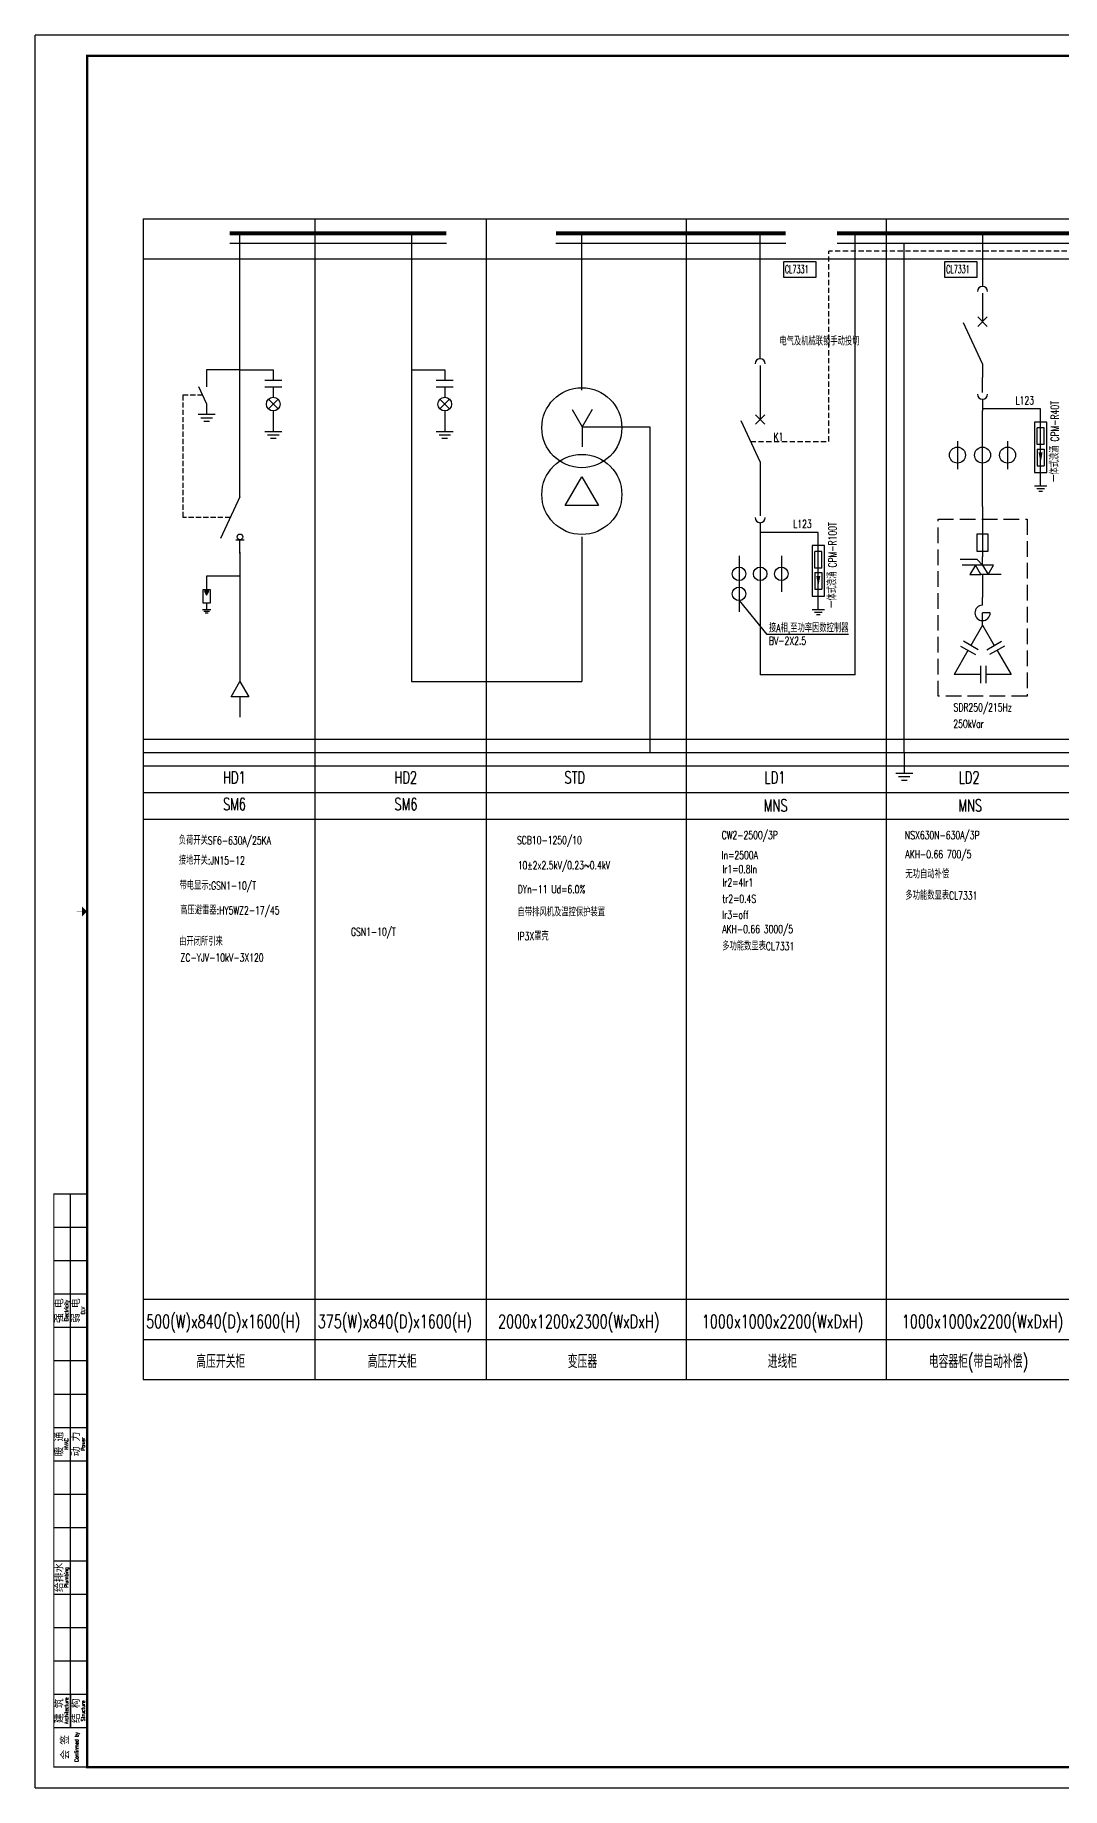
# Model space of a CAD drawing. Extents: x -336391 to 664021, y -458009 to -178412.
# Drawn here: x 420359 to 469648, y -458009 to -373909 of the extents above; entities that cross this region are included whole.
import ezdxf
from ezdxf.enums import TextEntityAlignment as Align

# ---------------------------------------------------------------- set-up
doc = ezdxf.new("R2010")
doc.units = 0
doc.header["$LTSCALE"] = 1000
doc.header["$MEASUREMENT"] = 0
doc.linetypes.add('DASH', pattern=[0.35, 0.25, -0.1])
doc.linetypes.add('DASHED2', pattern=[0.375, 0.25, -0.125])
for name, color, linetype in [('A-墙线', 7, 'CONTINUOUS'), ('EQUIP-箱柜', 3, 'CONTINUOUS'), ('WIRE-照明', 6, 'CONTINUOUS'), ('图框', 7, 'CONTINUOUS'), ('电气-文字', 4, 'CONTINUOUS'), ('电气-电缆沟', 9, 'CONTINUOUS')]:
    doc.layers.add(name, color=color, linetype=linetype)
doc.styles.add('HZ', font='tjromans.shx', dxfattribs={"width": 0.75, "bigfont": 'tjhztxt.shx'})
doc.styles.get("Standard").update_dxf_attribs({"font": 'simplex.shx', "bigfont": 'hztxt.shx'})
doc.styles.add('TKZ2_tjkts.shx', font='tjromant.shx', dxfattribs={"bigfont": 'tjkts.shx'})
doc.linetypes.add('接地线', pattern='A,0.5,-0.25,0,-0.25,["/",Standard,S=0.25,R=0,X=-0.8,Y=-0.12]', length=1)

# ---------------------------------------------------------------- blocks, each defined once
blk = doc.blocks.new('tk2')
at = {"layer": '图框'}
for p, q in [((118900, 84100), (0, 84100)), ((0, 0), (0, 84100)), ((1700, 2900), (1700, 28500)), ((900, 26900), (2500, 26900)), ((900, 25300), (2500, 25300)), ((900, 23700), (2500, 23700)), ((900, 22100), (2500, 22100)), ((900, 20500), (2500, 20500)), ((900, 18900), (2500, 18900)), ((900, 17300), (2500, 17300)), ((900, 15700), (2500, 15700)), ((900, 14100), (2500, 14100)), ((900, 12500), (2500, 12500)), ((900, 10900), (2500, 10900)), ((900, 9300), (2500, 9300)), ((900, 7700), (2500, 7700)), ((900, 6100), (2500, 6100)), ((900, 4500), (2500, 4500)), ((1700, 4500), (1700, 2900)), ((900, 2900), (2500, 2900)), ((0, 0), (118900, 0))]:
    blk.add_line(p, q, dxfattribs=at)
at = {"layer": '图框', "const_width": 120}
blk.add_lwpolyline([(117900, 1000), (117900, 83100), (2500, 83100), (2500, 1000)], close=True, dxfattribs=at)
at = {"layer": '图框'}
for points, const_width in [([(2250, 42050), (2000, 42050)], 30), ([(2500, 1000), (900, 1000), (900, 28500), (2500, 28500)], 60)]:
    blk.add_lwpolyline(points, dxfattribs=dict(at, const_width=const_width))
blk.add_solid([(2250, 41800), (2250, 42300), (2500, 42050)], dxfattribs=at)
at = {"layer": '图框', "style": 'TKZ2_tjkts.shx'}
for s, p in [('强 电', (1179, 22900)), ('弱 电', (1979, 22900)), ('暖 通', (1179, 16500)), ('动 力', (1979, 16500)), ('给排水', (1179, 10100)), ('建 筑', (1179, 3700)), ('结 构', (1979, 3700)), ('会 签', (1462, 1950))]:
    blk.add_text(s, height=360, rotation=90, dxfattribs=at).set_placement(p, align=Align.MIDDLE_CENTER)
at = {"layer": '图框', "style": 'TKZ2_tjkts.shx', "width": 0.8}
for s, p in [('Electricity', (1502, 22900)), ('ELV', (2302, 22900)), ('HVAC', (1502, 16500)), ('Power', (2302, 16500)), ('Plumbing', (1502, 10100)), ('Architecture', (1502, 3700)), ('Structure', (2302, 3700)), ('Confirmed by', (1995, 1961))]:
    blk.add_text(s, height=180, rotation=90, dxfattribs=at).set_placement(p, align=Align.MIDDLE_CENTER)

msp = doc.modelspace()

# ---------------------------------------------------------------- hatches: boundary and pattern name
at = {"layer": 'EQUIP-箱柜'}
msp.add_hatch(color=256, dxfattribs=at).paths.add_polyline_path([(428484.8, -400584), (428595.4, -400775.6), (428706, -400584)])

# ---------------------------------------------------------------- linework, layer by layer
for p, q in [((465606.5, -387427.1), (466064.7, -387885.3)), ((465606.5, -387885.3), (466064.7, -387427.1)), ((465835.6, -389690.4), (464917.3, -387721.1)), ((431384, -390459.6), (432206.9, -390459.6)), ((431384, -390788.7), (432206.9, -390788.7)), ((439612.6, -390459.6), (440435.4, -390459.6)), ((439612.6, -390788.7), (440435.4, -390788.7)), ((432026, -391839.2), (431564.8, -391378)), ((432026, -391378), (431564.8, -391839.2)), ((440254.6, -391378), (439793.4, -391839.2)), ((440254.6, -391839.2), (439793.4, -391378)), ((446146.7, -391878.5), (446626.7, -392709.9)), ((447106.7, -391878.5), (446626.7, -392709.9)), ((446626.7, -392709.9), (446626.7, -393669.9)), ((455164.7, -394389.7), (454246.4, -392420.5)), ((455393.8, -392126.4), (454935.6, -392584.6)), ((455393.8, -392584.6), (454935.6, -392126.4)), ((431384, -392922.1), (432206.9, -392922.1)), ((431521.2, -393086.7), (432069.7, -393086.7)), ((431658.3, -393251.3), (431932.6, -393251.3)), ((439612.6, -392922.1), (440435.4, -392922.1)), ((439749.7, -393086.7), (440298.3, -393086.7)), ((439886.9, -393251.3), (440161.1, -393251.3)), ((464632.2, -393387.9), (464632.2, -394731.9)), ((467039.1, -393387.9), (467039.1, -394731.9)), ((468455.5, -393551.5), (468455.5, -392753.9)), ((468790.7, -392753.9), (468455.5, -392753.9)), ((468790.7, -393551.5), (468455.5, -393551.5)), ((468790.7, -393551.5), (468790.7, -392753.9)), ((468455.5, -393774.1), (468790.7, -393774.1)), ((468455.5, -393774.1), (468455.5, -394571.8)), ((468790.7, -393774.1), (468790.7, -394571.8)), ((468455.5, -394571.8), (468790.7, -394571.8)), ((468328.5, -395541), (468917.7, -395541)), ((468435.8, -395667), (468810.4, -395667)), ((468537.9, -395786.8), (468708.4, -395786.8)), ((454149.3, -398896), (454149.3, -401584)), ((456180.1, -398896), (456180.1, -400624)), ((458119.8, -398681.2), (457784.5, -398681.2)), ((457784.5, -399478.9), (457784.5, -398681.2)), ((458119.8, -399478.9), (458119.8, -398681.2)), ((465577.7, -399078), (464768.5, -399078)), ((465835.6, -399335.8), (464862.4, -399335.8)), ((465835.6, -399335.8), (465577.7, -399078)), ((465835.6, -399335.8), (465835.6, -398942.7)), ((458119.8, -399478.9), (457784.5, -399478.9)), ((457784.5, -399701.4), (457784.5, -400499.1)), ((457784.5, -399701.4), (458119.8, -399701.4)), ((458119.8, -399701.4), (458119.8, -400499.1)), ((466733.6, -399791.9), (465760.3, -399791.9)), ((457784.5, -400499.1), (458119.8, -400499.1)), ((465835.6, -401265.3), (465835.6, -400894.2)), ((428801.1, -401485.3), (428389.7, -401485.3)), ((428732.6, -401567.6), (428458.3, -401567.6)), ((428664, -401649.8), (428526.9, -401649.8)), ((457657.6, -401468.3), (458246.7, -401468.3)), ((457764.9, -401594.3), (458139.5, -401594.3)), ((457866.9, -401714.1), (458037.4, -401714.1)), ((466204.3, -401634), (465835.6, -401634)), ((465835.6, -402222.6), (465835.6, -401634)), ((461668.2, -409323.8), (462491, -409323.8)), ((461805.3, -409488.3), (462353.8, -409488.3)), ((461942.4, -409652.9), (462216.7, -409652.9))]:
    msp.add_line(p, q, dxfattribs=at)
at = {"layer": 'EQUIP-箱柜', "color": 3}
for p, q in [((465835.6, -387008.2), (465835.6, -387656.2)), ((465835.6, -389690.4), (465835.6, -390338.4)), ((455164.7, -391707.5), (455164.7, -392355.5)), ((455164.7, -394389.7), (455164.7, -395037.7)), ((428429.5, -400502.1), (428761.3, -400502.1)), ((428429.5, -401165.6), (428429.5, -400502.1)), ((428484.8, -400584), (428595.4, -400775.6)), ((428706, -400584), (428484.8, -400584)), ((428595.4, -400775.6), (428706, -400584)), ((428761.3, -400502.1), (428761.3, -401165.6)), ((428761.3, -401165.6), (428429.5, -401165.6)), ((462079.6, -408326), (462079.6, -409323.8))]:
    msp.add_line(p, q, dxfattribs=at)
at = {"layer": 'EQUIP-箱柜'}
for points in [[(468330.5, -392478.9), (468330.5, -394904), (468915.7, -394904), (468915.7, -392478.9)], [(447403.8, -396487.6), (445803.8, -396487.6), (446603.8, -395101.9)], [(457659.5, -398406.2), (457659.5, -400831.3), (458244.8, -400831.3), (458244.8, -398406.2)], [(466109, -397849.3), (465562.3, -397849.3), (465562.3, -398669.3), (466109, -398669.3)], [(465497.1, -399335.8), (465233.8, -399791.9), (465760.3, -399791.9)], [(466098.9, -399791.9), (466362.2, -399335.8), (465835.6, -399335.8)]]:
    msp.add_lwpolyline(points, close=True, dxfattribs=at)
for points in [[(468623.1, -393932.6, 192, 0, 0), (468623.1, -394448.7, 0, 0, 0)], [(457952.2, -399859.9, 192, 0, 0), (457952.2, -400376, 0, 0, 0)]]:
    msp.add_lwpolyline(points, format="xyseb", dxfattribs=at)
for points in [[(465835.6, -402222.6), (465274.9, -403193.8)], [(465835.6, -402222.6), (466396.3, -403193.8)], [(465138.2, -403430.5), (464469, -404589.8)], [(464783.2, -403225.5), (465493.3, -403635.5)], [(465630, -403398.8), (464919.8, -402988.8)], [(466041.3, -403398.8), (466751.4, -402988.8)], [(466888.1, -403225.5), (466177.9, -403635.5)], [(466533, -403430.5), (467202.3, -404589.8)], [(465735.6, -404179.8), (465735.6, -404999.8)], [(466008.9, -404999.8), (466008.9, -404179.8)], [(465735.6, -404589.8), (464469, -404589.8)], [(467202.3, -404589.8), (466008.9, -404589.8)]]:
    msp.add_lwpolyline(points, dxfattribs=at)
at = {"layer": 'EQUIP-箱柜', "color": 3}
msp.add_lwpolyline([(429767.9, -405657.9), (430195.4, -404917.3), (430623, -405657.9)], close=True, dxfattribs=at)
at = {"layer": 'EQUIP-箱柜'}
for centre, radius in [((446603.8, -392749.6), 1920), ((431795.4, -391611.6), 329.1), ((440024, -391611.6), 329.1), ((446603.8, -395950.9), 1920), ((464632.2, -394059.9), 384), ((465835.6, -394059.9), 384), ((467039.1, -394059.9), 384), ((454149.3, -399760), 324), ((455164.7, -399760), 324), ((456180.1, -399760), 324), ((454149.3, -400720), 324)]:
    msp.add_circle(centre, radius, dxfattribs=at)
for centre, radius, start, end in [((465835.6, -386211.2), 243, 0, 180), ((455164.7, -389682.5), 243, 0, 180), ((465835.6, -391135.4), 243, 180, 0), ((455164.7, -397062.7), 243, 180, 0), ((465835.6, -401634), 368.6, 90, 0)]:
    msp.add_arc(centre, radius, start, end, dxfattribs=at)
at = {"layer": 'WIRE-照明'}
for p, q in [((430195.4, -395399.5), (430195.4, -383420.3)), ((438424, -383420.3), (438424, -404917.3)), ((446603.8, -390945.3), (446603.8, -383420.3)), ((455164.7, -389439.5), (455164.7, -383420.3)), ((459724.7, -404607.9), (459724.7, -383420.3)), ((465835.6, -383420.3), (465835.6, -385968.2)), ((465835.6, -386292.2), (465835.6, -387008.2)), ((430195.4, -389965.9), (428595.4, -389965.9)), ((430195.4, -389965.9), (431795.4, -389965.9)), ((431795.4, -389965.9), (431795.4, -390459.6)), ((438424, -389965.9), (440024, -389965.9)), ((440024, -389965.9), (440024, -390459.6)), ((455164.7, -389763.5), (455164.7, -391707.5)), ((465835.6, -391054.4), (465835.6, -390338.4)), ((465835.6, -391378.4), (465835.6, -391944.5)), ((468623.1, -391843.3), (465835.6, -391843.3)), ((468623.1, -395541), (468623.1, -391843.3)), ((431795.4, -391934.7), (431795.4, -392428.4)), ((431795.4, -392428.4), (431795.4, -392922.1)), ((440024, -391934.7), (440024, -392428.4)), ((440024, -392428.4), (440024, -392922.1)), ((465835.6, -396525.6), (465835.6, -391944.5)), ((455164.7, -395037.7), (455164.7, -396981.7)), ((465835.6, -396525.6), (465835.6, -398942.7)), ((455164.7, -397305.7), (455164.7, -404607.9)), ((457952.2, -397770.6), (455164.7, -397770.6)), ((457952.2, -401468.3), (457952.2, -397770.6)), ((446603.8, -397986.6), (446603.8, -404917.3)), ((430195.4, -398716.6), (430195.4, -398972.5)), ((430195.4, -398972.5), (430195.4, -404917.3)), ((428595.4, -399868.6), (428595.4, -400775.6)), ((430195.4, -399868.6), (428595.4, -399868.6)), ((465835.6, -399791.9), (465835.6, -400894.2)), ((428595.4, -401165.6), (428595.4, -401485.3)), ((438424, -404917.3), (446603.8, -404917.3)), ((459724.7, -404607.9), (455164.7, -404607.9)), ((430195.4, -405657.9), (430195.4, -406642.5))]:
    msp.add_line(p, q, dxfattribs=at)
at = {"layer": 'WIRE-照明', "color": 3}
for p, q in [((429707.8, -383893.1), (440102.1, -383893.1)), ((445356.8, -383893.1), (456392.4, -383893.1)), ((458856.7, -383893.1), (522978.6, -383893.1)), ((428595.4, -389965.9), (428595.4, -390792.1)), ((428595.4, -391584.8), (428222.3, -390784.6)), ((431795.4, -390788.7), (431795.4, -391282.4)), ((440024, -390788.7), (440024, -391282.4)), ((428595.4, -391584.8), (428595.4, -392121)), ((429006.9, -392121), (428184, -392121)), ((428869.7, -392285.6), (428321.2, -392285.6)), ((428732.6, -392450.2), (428458.3, -392450.2)), ((430195.4, -396057.8), (429262.6, -398058.3)), ((430195.4, -396057.8), (430195.4, -395399.5)), ((429992.8, -398124.3), (430398.1, -398124.3)), ((430195.4, -398782.6), (430195.4, -398124.3))]:
    msp.add_line(p, q, dxfattribs=at)
at = {"layer": 'WIRE-照明', "linetype": '接地线'}
for p, q in [((462079.6, -408326), (462079.6, -383893.1)), ((446626.7, -392709.9), (449868.5, -392709.9)), ((449868.5, -392709.9), (449868.5, -408326)), ((425555.5, -408326), (528412.7, -408326))]:
    msp.add_line(p, q, dxfattribs=at)
at = {"layer": 'WIRE-照明', "linetype": 'DASH'}
for p, q in [((427452.3, -391184.7), (427452.3, -397058.1)), ((428408.9, -391184.7), (427452.3, -391184.7)), ((429729, -397058.1), (427452.3, -397058.1))]:
    msp.add_line(p, q, dxfattribs=at)
at = {"layer": 'WIRE-照明', "color": 3, "const_width": 192}
for points in [[(429707.8, -383420.3), (440102.1, -383420.3)], [(445356.8, -383420.3), (456392.4, -383420.3)], [(458856.7, -383420.3), (499612.7, -383420.3)]]:
    msp.add_lwpolyline(points, dxfattribs=at)
at = {"layer": 'WIRE-照明', "color": 3}
msp.add_circle((430195.4, -397988.2), 136.1, dxfattribs=at)
at = {"layer": '电气-文字'}
for p, q in [((425555.5, -382726), (425555.5, -438406)), ((425555.5, -382726), (499612.7, -382726)), ((433784.1, -382726), (433784.1, -438406)), ((442012.7, -382726), (442012.7, -438406)), ((442012.7, -382726), (442012.7, -438406)), ((451612.7, -382726), (451612.7, -438406)), ((451612.7, -382726), (451612.7, -438406)), ((461212.7, -382726), (461212.7, -438406)), ((425555.5, -384646), (499612.7, -384646)), ((454149.3, -401044), (455485.8, -402663.2)), ((459399.8, -402663.2), (455485.8, -402663.2)), ((425555.5, -407686), (499612.7, -407686)), ((425555.5, -408966), (499612.7, -408966)), ((425555.5, -410246), (499612.7, -410246)), ((425555.5, -411526), (499612.7, -411526)), ((425555.5, -434566), (499612.7, -434566)), ((425555.5, -436486), (499612.7, -436486)), ((425555.5, -438406), (499612.7, -438406))]:
    msp.add_line(p, q, dxfattribs=at)
for points in [[(457827.3, -384774), (457827.3, -385542), (456291.3, -385542), (456291.3, -384774)], [(465569, -384774), (465569, -385542), (464033, -385542), (464033, -384774)]]:
    msp.add_lwpolyline(points, close=True, dxfattribs=at)
at = {"layer": '电气-文字', "linetype": 'DASH', "ltscale": 3}
msp.add_lwpolyline([(463698.9, -397136.8), (467972.3, -397136.8), (467972.3, -405634.7), (463698.9, -405634.7)], close=True, dxfattribs=at)
at = {"layer": '电气-电缆沟', "linetype": 'DASHED2'}
for p, q in [((519756.9, -384282.1), (458455.5, -384282.1)), ((458455.5, -393405.1), (458455.5, -384282.1)), ((454705.5, -393405.1), (458455.5, -393405.1))]:
    msp.add_line(p, q, dxfattribs=at)

# ---------------------------------------------------------------- block references
at = {"layer": 'A-墙线'}
msp.add_blockref('tk2', (420359.4, -458008.9), dxfattribs=at)

# ---------------------------------------------------------------- texts
at = {"layer": '电气-文字', "style": 'HZ'}
for s, height, width, p in [('CL7331', 384, 0.5, (456348.7, -385336)), ('CL7331', 384, 0.5, (464090.4, -385336)), ('电气及机械联锁手动投切', 384, 0.7, (456086.4, -388797.6)), ('L123', 384, 0.7, (467420.2, -391629.9)), ('K1', 384, 0.7, (455808.1, -393374.6)), ('L123', 384, 0.7, (456749.2, -397557.2)), ('接A相,至功率因数控制器', 384, 0.7, (455584, -402554.7)), ('BV-2X2.5', 384, 0.7, (455584, -403158.6)), ('250kVar', 384, 0.7, (464434.5, -407144.8, -3072)), ('HD1', 576, 0.7, (429379, -409813.5)), ('HD2', 576, 0.7, (437607.6, -409813.5)), ('STD', 576, 0.7, (445772.6, -409813.5)), ('LD1', 576, 0.7, (455372.6, -409813.5)), ('LD2', 576, 0.7, (464692.4, -409813.5)), ('SM6', 576, 0.7, (429379, -411093.5)), ('SM6', 576, 0.7, (437607.6, -411093.5)), ('MNS', 576, 0.7, (455334.4, -411157.5)), ('MNS', 576, 0.7, (464673.3, -411157.5)), ('CW2-2500/3P', 384, 0.7, (453315.9, -412485.8)), ('NSX630N-630A/3P', 384, 0.7, (462113.8, -412489.6)), ('负荷开关SF6-630A/25KA', 384, 0.7, (427258.7, -412743.8)), ('SCB10-1250/10', 384, 0.7, (443491.3, -412727.8)), ('接地开关:JN15-12', 384, 0.7, (427258.7, -413703.8)), ('10%%P2x2.5kV/0.23~0.4kV', 384, 0.7, (443527.9, -413934.2)), ('In=2500A', 384, 0.7, (453315.9, -413445.8)), ('Ir1=0.8In', 384, 0.7, (453352.5, -414117.5)), ('AKH-0.66 700/5', 384, 0.7, (462133.7, -413405.5, -3072)), ('带电显示:GSN1-10/T', 384, 0.7, (427295.3, -414910.1)), ('Ir2=4Ir1', 384, 0.7, (453352.5, -414761.5)), ('无功自动补偿', 384, 0.7, (462133.7, -414364.9, -3072)), ('DYn-11 Ud=6.0%', 384, 0.7, (443527.9, -415086.2)), ('tr2=0.4S', 384, 0.7, (453345.6, -415538.5)), ('多功能数显表CL7331', 384, 0.7, (462133.7, -415388.9, -3072)), ('高压避雷器:HY5WZ2-17/45', 384, 0.7, (427328.7, -416096.9)), ('自带排风机及温控保护装置', 384, 0.7, (443521, -416189.6)), ('Ir3=off', 384, 0.7, (453345.6, -416310.6)), ('GSN1-10/T', 384, 0.7, (435523.9, -417125.3)), ('IP3X罩壳', 384, 0.7, (443521, -417339.6)), ('AKH-0.66 3000/5', 384, 0.7, (453345.6, -416995.7)), ('由开闭所引来', 384, 0.7, (427277.3, -417594.3)), ('多功能数显表CL7331', 384, 0.7, (453342.4, -417818.3)), ('ZC-YJV-10kV-3X120', 384, 0.7, (427344.5, -418365.1)), ('500(W)x840(D)x1600(H)', 640, 0.7, (425690.5, -435945.7)), ('375(W)x840(D)x1600(H)', 640, 0.7, (433929.5, -435945.7)), ('2000x1200x2300(WxDxH)', 640, 0.7, (442584.9, -435945.7)), ('1000x1000x2200(WxDxH)', 640, 0.7, (452364.5, -435945.7)), ('1000x1000x2200(WxDxH)', 640, 0.7, (461961.1, -435945.7)), ('高压开关柜', 640, 0.7, (428097.9, -437865.7)), ('高压开关柜', 640, 0.7, (436326.5, -437865.7)), ('变压器', 640, 0.7, (445926.5, -437865.7)), ('进线柜', 640, 0.7, (455526.5, -437865.7)), ('电容器柜(带自动补偿)', 640, 0.7, (463252.9, -437865.7))]:
    msp.add_text(s, height=height, dxfattribs=dict(at, width=width)).set_placement(p)
at = {"layer": '电气-文字', "style": 'HZ', "width": 0.7}
for s, p in [('一体式浪涌 CPM-R40T', (469493.1, -393407.5)), ('一体式浪涌 CPM-R100T', (458822.2, -399334.8))]:
    msp.add_text(s, height=384, rotation=90, dxfattribs=at).set_placement(p, align=Align.CENTER)
msp.add_text('SDR250/215Hz', height=384, dxfattribs=at).set_placement((465846.2, -406359.8), align=Align.CENTER)

doc.saveas('drawing.dxf')
